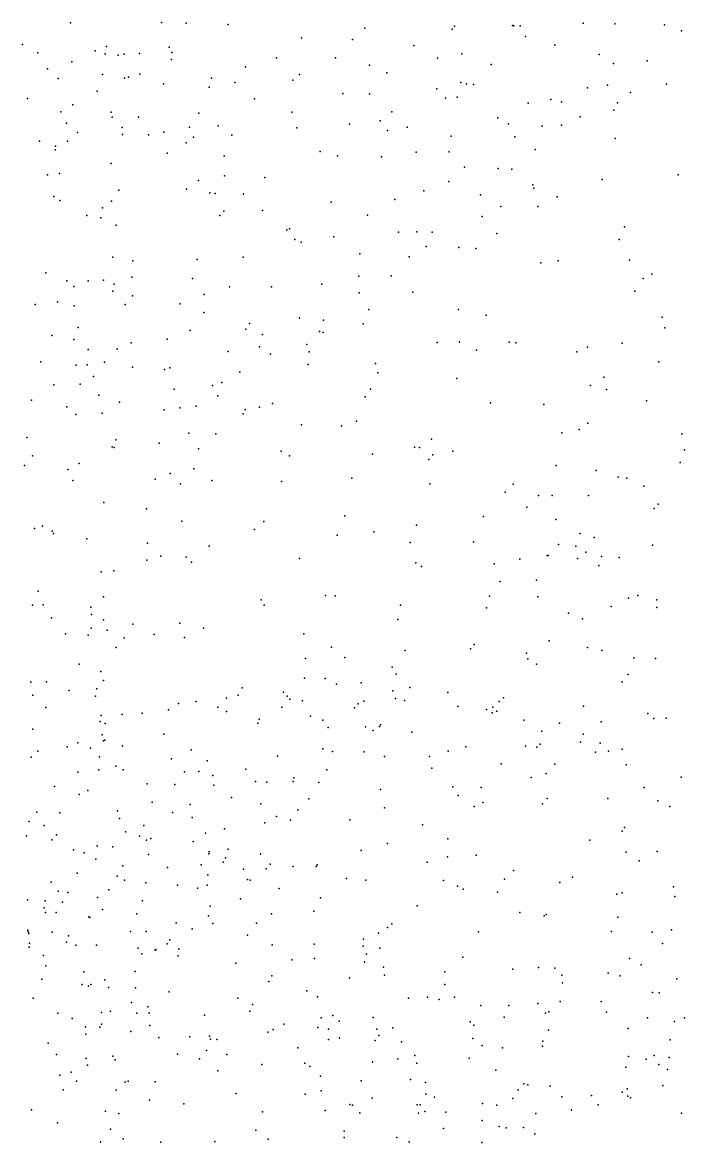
# Model space of a CAD drawing. Header units: metres. Extents: x -23.9 to 23.9, y -28.5 to 28.5.
# Drawn here: x -1.093 to -0.384, y -2.391 to -1.191 of the extents above; entities that cross this region are included whole.
import ezdxf

# ---------------------------------------------------------------- set-up
doc = ezdxf.new("R2010")
doc.units = ezdxf.units.M

msp = doc.modelspace()

# ---------------------------------------------------------------- linework, layer by layer
for p in [(-1.0415, -1.1913, -3.0466), (-0.9439, -1.191, -2.4587), (-0.9178, -1.1919, 24.9095), (-0.8726, -1.1933, -7.0377), (-0.7263, -1.1971, -5.55), (-0.6329, -1.1983, -3.3159), (-0.6304, -1.1951, -7.1188), (-0.5682, -1.1944, -2.3229), (-0.5669, -1.1948, -1.2172), (-0.5599, -1.1946, -7.1143), (-0.4924, -1.1919, -6.1089), (-0.4585, -1.1927, -1.7754), (-0.4054, -1.1935, -2.3642), (-0.7941, -1.2077, 4.0471), (-0.7394, -1.2092, -2.131), (-0.5544, -1.206, -3.3191), (-0.3872, -1.2002, -3.266), (-1.093, -1.2147, -6.4403), (-1.0766, -1.2236, -6.8571), (-1.015, -1.2216, 25.6415), (-1.0029, -1.2167, -6.9558), (-0.9359, -1.2176, 25.5275), (-0.9331, -1.2233, -3.2267), (-0.674, -1.2158, -5.6436), (-0.5229, -1.2154, -1.907), (-1.0401, -1.2332, -2.5028), (-1.0043, -1.2245, -5.5593), (-0.9904, -1.2262, -3.1724), (-0.9841, -1.2251, -0.3774), (-0.9676, -1.2243, 24.8135), (-0.9334, -1.2309, -7.0397), (-0.8209, -1.2289, -7.1038), (-0.7578, -1.2288, -3.3248), (-0.6486, -1.2293, -2.2883), (-0.6223, -1.2246, -5.7397), (-0.5911, -1.2361, -5.9612), (-0.4752, -1.2255, -3.3247), (-0.46, -1.2349, -1.676), (-0.4239, -1.232, -17.3092), (-1.066, -1.2409, -3.1047), (-1.0071, -1.2469, -2.2126), (-0.9674, -1.2465, -1.0038), (-0.8542, -1.2386, -5.5882), (-0.7963, -1.2468, -1.0596), (-0.7212, -1.2368, 4.5984), (-0.7029, -1.2451, -1.1163), (-1.0547, -1.2511, -0.9943), (-0.9837, -1.2509, -2.3103), (-0.9793, -1.2495, -2.4257), (-0.9418, -1.2569, -5.6299), (-0.8905, -1.2507, -1.0239), (-0.8655, -1.2553, 25.3715), (-0.8034, -1.2529, -5.6456), (-0.6234, -1.2555, -1.1968), (-0.6174, -1.2568, -5.8842), (-0.6101, -1.2574, -1.9848), (-0.4664, -1.2581, -1.6096), (-0.4034, -1.2573, -3.322), (-1.013, -1.2645, -5.6747), (-0.893, -1.2604, -7.0951), (-0.7499, -1.2671, -5.7155), (-0.7213, -1.2677, -5.8078), (-0.6491, -1.2621, -7.1698), (-0.6273, -1.271, -2.1195), (-0.4878, -1.2611, -1.7425), (-0.4419, -1.266, -2.2882), (-1.0877, -1.2725, -6.3303), (-1.039, -1.2793, -5.7605), (-0.8445, -1.2729, -2.1445), (-0.6401, -1.2722, -3.3724), (-0.5513, -1.2777, -6.0162), (-0.5272, -1.2737, -1.3743), (-0.5156, -1.2762, -3.3661), (-0.4559, -1.2773, -6.0803), (-1.052, -1.2867, -5.838), (-0.9978, -1.287, -3.2257), (-0.9968, -1.2927, -5.8848), (-0.9687, -1.2927, -5.9773), (-0.9039, -1.2882, -5.7225), (-0.8045, -1.2871, -5.8124), (-0.6974, -1.2868, -5.903), (-0.584, -1.2932, -1.2831), (-0.4958, -1.292, 4.3395), (-0.4596, -1.2849, -7.1697), (-1.0457, -1.2991, 25.6863), (-0.986, -1.3037, -7.0601), (-0.9141, -1.3032, 24.8737), (-0.8834, -1.3018, -5.9144), (-0.7993, -1.3038, -7.1669), (-0.7428, -1.3002, -2.1787), (-0.7099, -1.2964, -2.0455), (-0.7021, -1.3069, -3.3876), (-0.6809, -1.3034, -2.2443), (-0.5726, -1.2997, -1.8842), (-0.5365, -1.3022, -2.2451), (-0.5157, -1.3012, -1.4555), (-1.0747, -1.3181, -2.1561), (-1.0447, -1.3184, -2.2942), (-1.034, -1.309, 23.6692), (-0.9859, -1.3112, 25.6188), (-0.9578, -1.3113, -6.0644), (-0.9415, -1.3086, -3.2954), (-0.9178, -1.32, -2.2581), (-0.9098, -1.3138, -2.1469), (-0.8688, -1.3119, 24.9884), (-0.6337, -1.3127, -5.9421), (-0.5658, -1.3135, -7.2051), (-0.4582, -1.3152, -3.385), (-1.0581, -1.3276, -6.2321), (-1.0575, -1.3237, -2.4298), (-0.938, -1.3311, -7.1201), (-0.7743, -1.3294, -2.0671), (-0.6714, -1.3301, -2.1134), (-0.6361, -1.3298, -3.4131), (-0.5439, -1.3271, -5.9651), (-0.9979, -1.3423, -2.1349), (-0.8771, -1.3338, -7.1561), (-0.7557, -1.3338, -5.9552), (-0.7083, -1.335, -1.1914), (-1.0662, -1.3543, -3.2245), (-1.0533, -1.353, -7.042), (-0.8767, -1.3552, -6.0481), (-0.6196, -1.3462, 0.7996), (-0.5837, -1.3476, -1.8298), (-0.569, -1.3484, -1.4021), (-0.3909, -1.3543, -3.3852), (-0.9043, -1.3604, 22.9687), (-0.8334, -1.3571, 25.144), (-0.6362, -1.3616, -1.2902), (-0.5464, -1.3649, -1.6469), (-0.472, -1.3592, -6.0145), (-1.0594, -1.3776, -2.3809), (-0.9896, -1.3706, -6.1328), (-0.9173, -1.3697, 25.5326), (-0.8923, -1.3735, -1.1109), (-0.8867, -1.3744, -3.3736), (-0.8561, -1.3751, -2.1516), (-0.6631, -1.3713, -6.0026), (-0.6025, -1.3759, -7.2488), (-0.5452, -1.3687, -3.4332), (-0.5202, -1.378, -2.1971), (-1.0528, -1.3817, 25.7022), (-1.0071, -1.3898, -1.104), (-0.9977, -1.3825, 24.7425), (-0.7623, -1.3836, -2.2011), (-0.6941, -1.3809, -1.9414), (-0.5808, -1.3881, -1.7343), (-0.5411, -1.3883, -21.1605), (-1.0241, -1.3979, -3.2922), (-1.0089, -1.4004, -2.3285), (-0.8815, -1.3978, -2.2472), (-0.8774, -1.3933, 25.4354), (-0.8359, -1.3924, 25.2563), (-0.7236, -1.3976, -1.2489), (-0.6008, -1.3989, -2.1781), (-0.9925, -1.4083, -2.0786), (-0.8099, -1.4132, -6.0174), (-0.8071, -1.4123, -3.4216), (-0.6903, -1.4159, -1.8802), (-0.6708, -1.4152, -1.3468), (-0.6542, -1.4157, -3.4525), (-0.4482, -1.41, -3.4346), (-0.8014, -1.4236, -7.2338), (-0.7946, -1.4266, -1.2311), (-0.7594, -1.4206, -1.9523), (-0.585, -1.4173, -5.9827), (-0.4541, -1.4235, -2.191), (-0.7317, -1.4391, -7.2572), (-0.6605, -1.4312, -7.263), (-0.6257, -1.432, -1.4899), (-0.6073, -1.4332, -1.5897), (-0.9961, -1.4424, -6.106), (-0.9749, -1.4463, -2.0215), (-0.9057, -1.4449, -1.1907), (-0.8567, -1.4426, 25.0274), (-0.6788, -1.442, -1.8011), (-0.5377, -1.4487, -2.1693), (-0.5192, -1.4463, -7.2638), (-0.4429, -1.4457, -5.9928), (-1.0679, -1.4594, -2.3463), (-0.9758, -1.4639, -2.2769), (-0.7327, -1.4628, -1.8427), (-0.698, -1.4625, -5.9743), (-0.4189, -1.4608, -7.248), (-1.0454, -1.4679, -0.086), (-1.0378, -1.4741, -1.9948), (-1.0225, -1.4679, -21.8206), (-1.006, -1.4671, 25.6395), (-0.9947, -1.4713, 24.7654), (-0.9107, -1.4653, -2.145), (-0.8711, -1.4743, -6.0174), (-0.8262, -1.4742, -1.2791), (-0.7722, -1.4713, -2.1418), (-0.4283, -1.4653, 12.9559), (-0.9961, -1.4789, -7.1533), (-0.975, -1.4838, -3.3643), (-0.8982, -1.4825, 25.4642), (-0.7325, -1.4806, -1.3981), (-0.675, -1.48, -1.6135), (-0.4371, -1.4791, -3.4553), (-1.0794, -1.4932, -7.0956), (-1.0555, -1.4903, -6.1285), (-1.0375, -1.4948, -3.325), (-0.9828, -1.4933, -1.2408), (-0.9242, -1.4925, -7.2091), (-0.7222, -1.4987, -1.4846), (-0.626, -1.4986, -2.147), (-0.8986, -1.5017, -1.2761), (-0.7964, -1.5076, -1.38), (-0.7707, -1.5101, -1.785), (-0.5965, -1.5045, -7.2931), (-0.4079, -1.5069, 13.2558), (-1.0333, -1.5179, -1.931), (-0.9132, -1.5209, -2.2098), (-0.8537, -1.5195, 25.2864), (-0.8497, -1.5135, 25.1306), (-0.7747, -1.5222, -5.9654), (-0.7711, -1.5233, -3.4742), (-0.7281, -1.5138, -1.5614), (-0.4049, -1.5181, 12.7487), (-1.0614, -1.5265, 25.6882), (-1.0381, -1.5306, 19.4722), (-0.9766, -1.5342, -6.0575), (-0.9381, -1.5303, 24.8617), (-0.8358, -1.5252, -1.8123), (-0.7885, -1.5359, -1.4927), (-0.6489, -1.534, -3.4918), (-0.6248, -1.5331, -1.0376), (-0.5719, -1.5334, -5.9461), (-0.5647, -1.5342, -3.4914), (-0.4508, -1.5347, -5.9612), (-1.0225, -1.5415, -1.316), (-0.9917, -1.5411, -1.8716), (-0.8725, -1.5437, -1.3999), (-0.8391, -1.5386, -7.2719), (-0.8273, -1.5465, -1.7302), (-0.7859, -1.544, -1.629), (-0.6069, -1.5421, 0.2885), (-0.4994, -1.5438, -7.2907), (-0.488, -1.5389, -2.1493), (-1.0731, -1.5546, -3.3139), (-1.0356, -1.5581, 24.7404), (-1.0237, -1.5578, -7.1759), (-1.005, -1.555, -3.3638), (-0.7869, -1.5576, -2.1598), (-0.7148, -1.5565, -5.9514), (-0.4114, -1.5547, -2.1671), (-1.017, -1.5705, -1.7967), (-0.9752, -1.5603, 25.5617), (-0.9407, -1.5628, -7.2302), (-0.9352, -1.561, -3.4133), (-0.8601, -1.5658, -1.5311), (-0.7124, -1.5666, -7.3121), (-0.4702, -1.571, -3.4848), (-1.0592, -1.5794, -1.4116), (-1.0312, -1.5787, 25.6293), (-0.9305, -1.5838, -1.6891), (-0.8895, -1.5801, -1.6311), (-0.8794, -1.5769, 25.0496), (-0.7201, -1.584, -2.1432), (-0.6279, -1.5724, -2.1339), (-0.4847, -1.58, 13.091), (-1.0831, -1.5958, -1.7004), (-1.0113, -1.5902, -1.7139), (-0.8839, -1.591, -7.5339), (-0.7258, -1.5921, -3.4896), (-0.4674, -1.5844, 12.8363), (-1.0456, -1.603, -1.6344), (-0.9892, -1.5979, -7.5515), (-0.9411, -1.606, -7.6714), (-0.9245, -1.604, -7.3998), (-0.9068, -1.6021, -6.0029), (-0.8543, -1.6056, -7.6377), (-0.8392, -1.6031, -7.4719), (-0.8253, -1.5993, -7.3481), (-0.5919, -1.5987, -7.3318), (-0.5347, -1.6004, -3.4955), (-0.4246, -1.5966, 13.3157), (-1.0359, -1.6111, -2.282), (-1.0077, -1.6097, -0.7833), (-0.8567, -1.6103, -3.4542), (-0.7351, -1.6181, -7.5739), (-0.9149, -1.631, -7.7624), (-0.886, -1.6317, 25.23), (-0.794, -1.6223, -7.6991), (-0.7514, -1.6232, -7.4027), (-0.5155, -1.6306, -5.9415), (-0.4967, -1.6271, -2.1382), (-0.4876, -1.6202, 13.1739), (-0.3868, -1.6319, -2.1668), (-1.0881, -1.6356, -6.1275), (-0.993, -1.6381, -6.0539), (-0.9465, -1.6418, 25.4549), (-0.6548, -1.6374, -2.1297), (-1.0823, -1.6554, -7.1823), (-0.997, -1.6457, -7.7771), (-0.9946, -1.6463, 25.5385), (-0.9046, -1.6479, -2.1908), (-0.8158, -1.6505, -2.1593), (-0.8069, -1.6552, -5.9614), (-0.7181, -1.6535, -7.7329), (-0.673, -1.6462, -7.4438), (-0.6676, -1.6465, -7.6136), (-0.6536, -1.6543, -3.5048), (-0.6322, -1.6505, -7.365), (-0.3839, -1.6488, -3.4666), (-1.0908, -1.6656, 25.649), (-1.0323, -1.6636, 24.8082), (-0.6579, -1.6594, -7.6892), (-0.5215, -1.6657, -7.33), (-0.3887, -1.6626, 12.2665), (-1.0445, -1.67, -3.3531), (-0.9348, -1.6742, -6.0089), (-0.9093, -1.6694, 25.0752), (-0.7403, -1.6791, -7.8252), (-0.4787, -1.6711, 12.7812), (-0.4551, -1.6783, -3.4941), (-0.4458, -1.6791, -7.2964), (-1.039, -1.6817, -7.8525), (-0.9508, -1.6805, 24.9655), (-0.9238, -1.6853, 25.3481), (-0.8903, -1.6816, -7.8738), (-0.8154, -1.683, -3.4751), (-0.6567, -1.6855, -7.7572), (-0.5676, -1.6858, -2.1263), (-0.4275, -1.688, 13.3792), (-0.5759, -1.6942, -7.6502), (-0.5405, -1.6979, -3.5018), (-0.5258, -1.698, 13.0584), (-0.4869, -1.6977, 13.2738), (-1.0059, -1.7055, -2.2564), (-0.9601, -1.7122, -3.4071), (-0.5528, -1.7102, -7.4217), (-0.4163, -1.7118, 12.6484), (-0.4123, -1.7072, -5.9624), (-0.9223, -1.7255, -7.9397), (-0.8345, -1.7257, -7.9255), (-0.7476, -1.7196, -7.8935), (-0.5993, -1.7203, -5.9323), (-0.5219, -1.7234, -7.5917), (-1.0801, -1.7332, 24.8133), (-1.0715, -1.7308, -2.3077), (-1.0612, -1.7362, -3.3331), (-1.0596, -1.7387, -7.9299), (-0.8445, -1.7343, -16.37), (-0.7166, -1.7368, -3.4931), (-0.6711, -1.7296, -7.8631), (-0.4957, -1.7384, -7.3696), (-1.0241, -1.7444, 25.5053), (-0.959, -1.7488, 25.0986), (-0.7561, -1.7404, -5.9501), (-0.6778, -1.7482, -5.942), (-0.6099, -1.7476, -2.1286), (-0.5188, -1.7503, -2.1391), (-0.4808, -1.743, -5.9483), (-0.4183, -1.7512, 13.4999), (-0.9447, -1.763, -6.0279), (-0.9178, -1.764, -2.2042), (-0.893, -1.7522, -3.4396), (-0.531, -1.7623, 12.9524), (-0.5299, -1.7622, -7.7618), (-0.5005, -1.7523, -7.6869), (-0.4896, -1.7587, -16.855), (-0.4727, -1.7631, -7.4423), (-0.4538, -1.7641, -7.5316), (-0.9597, -1.7671, 25.2062), (-0.9121, -1.7692, -8.0004), (-0.7961, -1.7653, -3.4724), (-0.6716, -1.7701, -21.7942), (-0.6657, -1.774, -7.922), (-0.5878, -1.7712, -7.8629), (-0.5603, -1.7662, -3.4963), (-0.4987, -1.7655, 12.8037), (-0.4758, -1.7727, -3.486), (-1.0087, -1.7796, -7.9969), (-0.995, -1.7784, -3.3731), (-0.5815, -1.7901, 13.2894), (-0.5426, -1.7884, 13.0513), (-1.076, -1.8004, 24.8847), (-1.0062, -1.8064, 25.0514), (-0.8374, -1.8095, -8.0297), (-0.7684, -1.8049, -2.1549), (-0.758, -1.8052, -8.0128), (-0.5929, -1.8057, 13.1874), (-0.541, -1.8064, 13.4839), (-0.4441, -1.8079, -7.715), (-0.4338, -1.8049, -7.3898), (-0.4136, -1.8095, 13.6121), (-1.0821, -1.8153, 24.2275), (-1.0709, -1.8149, 25.5124), (-1.0196, -1.8174, -2.2823), (-0.834, -1.8153, -5.9852), (-0.6882, -1.8152, -7.9913), (-0.5959, -1.8183, -5.9437), (-0.5081, -1.824, -7.8555), (-0.4624, -1.8167, 12.6944), (-0.4136, -1.8178, -7.6307), (-1.062, -1.8289, -8.0378), (-1.0189, -1.8253, 25.3327), (-1.006, -1.8311, 25.1527), (-0.9749, -1.8357, -8.0553), (-0.9243, -1.8347, -19.7158), (-0.691, -1.8308, -5.9539), (-0.4932, -1.83, 13.5911), (-1.0467, -1.8459, -6.1162), (-1.0227, -1.8474, 23.7879), (-1.0195, -1.8398, -0.0207), (-1.0023, -1.8422, 23.8836), (-0.9519, -1.8466, -6.0501), (-0.8991, -1.8398, -8.0652), (-0.7917, -1.8459, -18.1847), (-0.984, -1.8505, 23.9829), (-0.9193, -1.8501, -3.4094), (-0.6094, -1.8574, 13.0986), (-0.529, -1.8536, 12.849), (-0.9926, -1.8608, 24.091), (-0.7621, -1.8604, -5.9729), (-0.7479, -1.8714, -8.0615), (-0.683, -1.864, 13.3582), (-0.6133, -1.8621, -2.1503), (-0.5531, -1.8668, -7.9443), (-0.488, -1.8606, -3.4702), (-0.4726, -1.8639, 13.6654), (-0.4382, -1.8716, -5.9831), (-1.0322, -1.8787, 25.4425), (-0.7898, -1.8724, -3.4511), (-0.6969, -1.8817, -20.6598), (-0.5519, -1.873, 12.9348), (-0.5424, -1.8787, -2.1632), (-0.4149, -1.8726, -7.7675), (-1.0089, -1.8865, 25.2215), (-1.0062, -1.896, 24.2077), (-0.7911, -1.8934, -2.1893), (-0.7688, -1.8939, 14.0907), (-0.6928, -1.8893, 13.4767), (-0.4443, -1.8897, -7.8539), (-1.0841, -1.8977, 25.6096), (-1.0671, -1.8974, 23.6314), (-1.0428, -1.9066, 22.2568), (-1.0133, -1.9051, 23.7139), (-0.8577, -1.9039, 15.4414), (-0.7565, -1.8998, 15.3866), (-0.7302, -1.8986, 15.479), (-0.6963, -1.9071, 14.0116), (-0.6781, -1.9036, 14.1015), (-0.4506, -1.8976, -2.1823), (-1.0819, -1.9117, -3.2591), (-1.0149, -1.9129, -3.3156), (-0.907, -1.9186, 15.3616), (-0.8743, -1.9149, -3.4031), (-0.8618, -1.9116, 14.155), (-0.8133, -1.9087, 15.5479), (-0.8096, -1.913, 13.9432), (-0.8065, -1.9159, 19.7388), (-0.7931, -1.9177, -8.1041), (-0.7273, -1.9183, -3.45), (-0.6933, -1.9153, 15.5902), (-0.684, -1.9176, 15.3015), (-0.6375, -1.9088, 15.4252), (-0.5825, -1.9187, 13.6846), (-0.5779, -1.9147, -3.4632), (-1.0679, -1.925, -6.1687), (-0.9646, -1.9312, 14.1174), (-0.9365, -1.9274, 23.9266), (-0.926, -1.9206, 14.0188), (-0.8837, -1.9246, -2.2372), (-0.8743, -1.9294, 15.2781), (-0.8153, -1.9247, 15.6305), (-0.7373, -1.9254, 14.2721), (-0.7333, -1.9211, 13.9036), (-0.6268, -1.9238, 12.9886), (-0.5961, -1.9271, -2.174), (-0.59, -1.9307, 15.3203), (-0.5894, -1.9247, 14.0043), (-0.585, -1.929, 15.5519), (-0.492, -1.9236, 13.7394), (-0.4234, -1.9314, -3.4285), (-1.0096, -1.94, -8.1232), (-1.0086, -1.9335, 25.3012), (-1.0045, -1.942, 15.4598), (-0.986, -1.9324, -2.3042), (-0.8409, -1.9419, 13.8614), (-0.8394, -1.9376, 14.2892), (-0.7845, -1.9343, 15.2346), (-0.7713, -1.9387, 13.2138), (-0.7096, -1.9435, 19.3573), (-0.5562, -1.9385, 14.1766), (-0.5178, -1.9417, 14.0746), (-0.4732, -1.9403, 12.7311), (-0.4167, -1.9368, 13.7841), (-0.4035, -1.9363, 12.629), (-1.0819, -1.9481, -2.3957), (-1.0077, -1.9541, 15.3491), (-0.9417, -1.9535, 14.2808), (-0.7655, -1.9464, -6.0048), (-0.7257, -1.9457, 15.6963), (-0.7173, -1.9496, 13.5777), (-0.7107, -1.9453, 13.6987), (-0.6761, -1.9514, -2.1891), (-0.5369, -1.9503, -8.0063), (-0.4925, -1.9537, 13.881), (-1.045, -1.967, 25.0953), (-1.0338, -1.9627, 15.5474), (-1.0061, -1.9608, 25.4102), (-1.0048, -1.9598, 24.2986), (-0.9857, -1.9659, 15.6418), (-0.6183, -1.9671, 15.1821), (-0.5544, -1.9663, 14.2906), (-0.5423, -1.9673, -2.1946), (-0.5387, -1.9644, 15.6395), (-0.4952, -1.9622, 13.9688), (-0.4743, -1.9633, 15.3923), (-1.0838, -1.9782, 15.4076), (-1.0765, -1.9717, 14.0571), (-1.0202, -1.9684, 14.2443), (-1.0103, -1.9777, 13.8822), (-0.9334, -1.9801, -2.2871), (-0.9122, -1.9704, 13.8055), (-0.82, -1.9771, -6.0383), (-0.7712, -1.9691, 14.395), (-0.7609, -1.972, -2.2066), (-0.7269, -1.9724, 15.1367), (-0.7053, -1.9776, 12.9935), (-0.6572, -1.9775, -6.0018), (-0.637, -1.9719, 13.7674), (-0.4794, -1.9728, 14.2339), (-0.4653, -1.9718, 15.5546), (-0.4507, -1.9696, 14.1172), (-1.0111, -1.9919, 25.4938), (-0.9931, -1.9878, 15.2098), (-0.9851, -1.9918, 23.6537), (-0.895, -1.9822, -6.072), (-0.8538, -1.9909, 13.7227), (-0.7671, -1.9919, 15.8016), (-0.6546, -1.9898, -8.1031), (-0.5803, -1.9852, -3.4465), (-0.5229, -1.9857, 15.2213), (-0.4463, -1.9864, -6.0245), (-1.0338, -1.9942, -3.2586), (-0.9194, -1.9938, 14.4005), (-0.904, -1.9934, 24.0784), (-0.8891, -1.9977, 15.1179), (-0.8024, -2.0004, -3.4333), (-0.5483, -2.0001, 12.8172), (-0.5321, -1.9957, -6.0159), (-0.3875, -1.9997, 15.4665), (-1.0588, -2.0095, 24.4094), (-1.023, -2.014, 15.7269), (-0.9593, -2.0069, -6.1314), (-0.9297, -2.0076, -3.3776), (-0.888, -2.008, 23.964), (-0.8434, -2.0044, 13.3308), (-0.8313, -2.0048, 13.2249), (-0.803, -2.0043, 13.5186), (-0.7754, -2.0052, 13.0575), (-0.7097, -2.0128, -3.4744), (-0.6322, -2.0101, 15.8023), (-0.6018, -2.0106, -2.2104), (-0.4271, -2.0105, -3.3958), (-1.0324, -2.0182, -8.1665), (-0.9541, -2.0264, 24.2703), (-0.8691, -2.0213, -2.2831), (-0.7863, -2.0227, 15.0607), (-0.6262, -2.0193, 15.0885), (-0.5998, -2.0267, 14.4457), (-0.5311, -2.0223, -8.0419), (-0.4661, -2.0225, 15.7144), (-0.4126, -2.0249, 15.1887), (-1.0776, -2.0371, -3.1665), (-1.0531, -2.0379, -6.2436), (-0.9912, -2.0355, 13.7443), (-0.9324, -2.0375, 15.8254), (-0.9135, -2.029, 24.1737), (-0.8376, -2.0282, -3.4917), (-0.7979, -2.0347, 13.6071), (-0.7053, -2.0324, -8.1412), (-0.6092, -2.0312, -3.5147), (-0.536, -2.0282, 15.1219), (-0.3997, -2.0309, 15.6281), (-1.0859, -2.0472, 14.3606), (-1.0696, -2.0514, 24.8284), (-0.989, -2.0438, -2.3797), (-0.9629, -2.0514, 14.4573), (-0.9112, -2.0429, 13.6866), (-0.8333, -2.0485, 13.1185), (-0.821, -2.0417, 21.8122), (-0.8058, -2.0458, -8.1717), (-0.7425, -2.0452, -6.0586), (-0.6644, -2.0506, 12.8791), (-1.0887, -2.0623, 15.7587), (-1.0564, -2.0613, 25.6475), (-0.9827, -2.0581, 25.1127), (-0.9677, -2.0628, 24.822), (-0.8969, -2.0596, 15.031), (-0.8766, -2.0548, 14.4989), (-0.4509, -2.0574, -7.9969), (-0.4484, -2.0536, 15.091), (-1.0615, -2.0669, 24.7225), (-1.0128, -2.073, 15.8281), (-0.996, -2.0741, -8.1976), (-0.96, -2.0671, -3.4334), (-0.9556, -2.0654, 25.2201), (-0.9103, -2.0687, -3.5397), (-0.702, -2.0707, 14.5334), (-0.6376, -2.0655, -6.0575), (-0.4854, -2.0671, -6.0725), (-1.0384, -2.0773, 15.0839), (-1.0268, -2.0807, 25.5707), (-1.0142, -2.0876, -3.3299), (-0.9578, -2.0823, 24.7124), (-0.8933, -2.0819, 25.0081), (-0.8931, -2.0797, 13.2903), (-0.8755, -2.0861, 23.8361), (-0.8725, -2.0769, -8.1905), (-0.8381, -2.0818, 15.9133), (-0.7304, -2.0781, -3.6154), (-0.6378, -2.0851, -2.2655), (-0.6072, -2.0832, 22.2606), (-0.4466, -2.0799, 14.9963), (-0.4134, -2.0794, -3.3958), (-0.9855, -2.0947, -6.2329), (-0.9377, -2.0963, 23.6601), (-0.9017, -2.0935, 23.7471), (-0.8779, -2.0906, -6.1438), (-0.8561, -2.098, 24.7468), (-0.8321, -2.0978, 13.0324), (-0.8276, -2.0927, 24.9013), (-0.803, -2.0954, -6.1139), (-0.7785, -2.0953, -3.6687), (-0.7773, -2.0935, 12.9551), (-0.6595, -2.0907, -3.628), (-0.567, -2.0996, 15.8992), (-0.4327, -2.0893, 15.7947), (-1.0342, -2.1026, -3.4034), (-0.9917, -2.1057, -3.5689), (-0.9836, -2.1101, -2.4406), (-0.8945, -2.1041, 13.1821), (-0.8521, -2.1094, 23.9678), (-0.8491, -2.1101, -3.6872), (-0.7459, -2.1082, -8.1831), (-0.7253, -2.1099, 12.8807), (-0.6419, -2.1104, 15.9357), (-0.5766, -2.1089, -3.6297), (-0.5039, -2.1066, -2.2917), (-1.0621, -2.1122, -8.6179), (-1.0547, -2.1217, -8.2167), (-1.0442, -2.1231, -2.516), (-1.0004, -2.1202, 24.5914), (-0.9608, -2.1129, 13.6107), (-0.9271, -2.1154, -2.3895), (-0.9056, -2.1185, 13.4505), (-0.895, -2.1153, 14.9641), (-0.8181, -2.1187, 25.0586), (-0.627, -2.1162, -3.6885), (-0.621, -2.1197, 14.9606), (-0.5842, -2.1228, -6.0969), (-0.5174, -2.1123, -3.5801), (-0.4508, -2.1236, -8.0264), (-0.3957, -2.117, -2.3323), (-1.0877, -2.1309, -3.4534), (-1.0686, -2.132, -3.297), (-1.0499, -2.1335, 23.491), (-1.0126, -2.1286, 24.4827), (-0.9645, -2.132, 14.5593), (-0.8594, -2.1299, 24.6475), (-0.7737, -2.129, 24.7359), (-0.4563, -2.1251, 14.4981), (-0.3943, -2.1275, 14.5631), (-1.0698, -2.1397, -3.5861), (-1.0683, -2.1446, 14.5166), (-1.057, -2.1445, -3.1036), (-1.0071, -2.1412, 15.9173), (-0.9703, -2.1459, 23.5901), (-0.8918, -2.1379, 24.2173), (-0.8261, -2.146, -6.1655), (-0.781, -2.1433, -3.7715), (-0.6702, -2.1376, 12.8174), (-0.5605, -2.1445, -8.1103), (-0.5344, -2.148, -3.6912), (-0.5321, -2.1467, 14.9128), (-1.0218, -2.1494, -6.3399), (-1.0209, -2.1499, -3.6628), (-0.9285, -2.1558, -6.246), (-0.8938, -2.1483, 13.1078), (-0.8891, -2.1565, 24.566), (-0.8422, -2.1561, 23.8741), (-0.6973, -2.1566, 14.9201), (-0.4553, -2.1495, -6.1405), (-1.0871, -2.1636, -6.7892), (-1.0869, -2.1654, -17.8979), (-1.086, -2.167, -8.3681), (-1.0612, -2.1655, -6.4414), (-1.0437, -2.1695, -2.6157), (-0.9771, -2.1649, -2.5014), (-0.9606, -2.1648, 24.3932), (-0.9113, -2.1621, -8.2174), (-0.8519, -2.1689, -3.7935), (-0.7116, -2.1667, 25.0332), (-0.7019, -2.1605, 24.9449), (-0.6047, -2.1654, -3.7731), (-0.4623, -2.165, -3.6607), (-0.4186, -2.1655, 12.6707), (-0.3979, -2.1631, -7.9772), (-1.0857, -2.1817, 14.996), (-1.0853, -2.1774, -2.9328), (-1.0459, -2.1763, -8.4938), (-1.0358, -2.1796, 25.6025), (-1.0138, -2.1795, 13.5582), (-0.9689, -2.1827, 14.9377), (-0.9379, -2.1782, 13.2474), (-0.9352, -2.174, 24.4955), (-0.9255, -2.1839, 15.9835), (-0.8256, -2.1791, 24.0381), (-0.7804, -2.1785, 14.6341), (-0.7282, -2.1805, 16.0036), (-0.7278, -2.1733, -3.8117), (-0.7101, -2.1827, -6.1657), (-0.4075, -2.1777, -3.602), (-1.0705, -2.1906, -8.8197), (-0.9652, -2.189, -3.779), (-0.9507, -2.185, 13.3764), (-0.9501, -2.1843, 13.4853), (-0.9263, -2.1909, 25.3113), (-0.8044, -2.1954, -3.8414), (-0.7803, -2.1939, 25.2035), (-0.7246, -2.1891, 25.1159), (-0.6213, -2.1923, -8.1542), (-0.443, -2.1938, -6.2002), (-1.0679, -2.2019, -2.8636), (-1.0272, -2.2081, -6.7789), (-0.9722, -2.2078, -2.5847), (-0.8644, -2.199, -2.4547), (-0.7267, -2.1979, 24.6379), (-0.7063, -2.2032, -8.1858), (-0.5679, -2.2054, -6.1855), (-0.5404, -2.2034, -2.3827), (-0.5227, -2.2041, 14.6123), (-0.4303, -2.2006, 23.8343), (-1.0722, -2.2161, 20.0268), (-1.0046, -2.2169, 25.5054), (-0.8291, -2.2185, 23.7052), (-0.8259, -2.2125, -6.2569), (-0.7426, -2.2145, -2.4122), (-0.7052, -2.2117, 14.652), (-0.6408, -2.2083, 24.7991), (-0.5154, -2.2116, 23.7483), (-0.5145, -2.2201, 14.8321), (-0.4658, -2.2097, -2.4073), (-0.453, -2.2124, 23.9621), (-0.3923, -2.2158, 23.7163), (-1.0289, -2.2217, -8.7015), (-1.0223, -2.2235, -6.5946), (-1.0197, -2.2218, -6.6737), (-1.0008, -2.2248, -2.6949), (-0.9719, -2.2252, 25.412), (-0.9359, -2.2297, -6.3817), (-0.7883, -2.2284, 23.8342), (-0.6406, -2.2219, 16.0198), (-0.4181, -2.2302, -3.7386), (-0.411, -2.2305, 14.659), (-1.0816, -2.2365, -8.3094), (-0.9761, -2.2409, -6.4928), (-0.8623, -2.2364, -8.2203), (-0.8465, -2.2432, 24.1533), (-0.7769, -2.2351, 24.5216), (-0.6795, -2.2363, -6.2358), (-0.6591, -2.2352, -3.8847), (-0.6467, -2.2377, 23.7193), (-0.6303, -2.2353, 23.9543), (-0.5409, -2.2421, -8.1108), (-0.5171, -2.2398, 0.0024), (-0.4731, -2.24, 12.68), (-1.0551, -2.2525, 14.9247), (-1.0082, -2.2519, -2.8623), (-0.9986, -2.2503, 16.0001), (-0.9704, -2.2525, -6.7825), (-0.9588, -2.2455, 14.643), (-0.9573, -2.2524, -3.8727), (-0.8981, -2.2546, 13.0135), (-0.8493, -2.2502, -6.3292), (-0.7605, -2.2549, 14.8077), (-0.6021, -2.2442, 25.026), (-0.5721, -2.2443, 24.0259), (-0.5327, -2.2526, 16.0054), (-0.5292, -2.251, 23.5884), (-0.4676, -2.2514, -8.0611), (-1.0398, -2.2582, -2.9706), (-1.0254, -2.2671, -8.4305), (-1.0101, -2.2675, -8.5235), (-1.0084, -2.2642, -8.2605), (-0.9566, -2.2656, -6.5686), (-0.8129, -2.2644, 16.0593), (-0.7766, -2.2678, -8.2142), (-0.7732, -2.2573, 14.6949), (-0.7537, -2.2611, 25.2763), (-0.7173, -2.257, 12.7998), (-0.6135, -2.2619, -6.2589), (-0.6096, -2.2652, 12.7211), (-0.5772, -2.2567, 24.837), (-0.4236, -2.2573, -2.4966), (-0.3946, -2.2615, -6.9131), (-0.3839, -2.2575, -7.977), (-1.025, -2.2749, -8.7781), (-0.9768, -2.272, 13.2981), (-0.9469, -2.2786, 14.8614), (-0.9138, -2.2779, 16.0541), (-0.8926, -2.2769, -6.4378), (-0.8302, -2.2729, 24.4382), (-0.8245, -2.27, -2.5471), (-0.7652, -2.2695, 23.7538), (-0.7536, -2.2787, -0.547), (-0.7135, -2.2695, 23.6679), (-0.7114, -2.2762, 24.0005), (-0.6965, -2.2683, 14.7337), (-0.6108, -2.2794, 25.1334), (-0.5296, -2.2708, 14.6637), (-0.4443, -2.269, -6.307), (-1.0654, -2.2845, -6.8566), (-0.8916, -2.2803, -2.6396), (-0.8849, -2.2807, 14.7899), (-0.798, -2.2897, 23.6608), (-0.7654, -2.2805, -6.3196), (-0.7151, -2.2816, 19.2382), (-0.6871, -2.2833, -8.1882), (-0.6006, -2.2871, -8.1555), (-0.5789, -2.2896, 24.6965), (-0.5362, -2.2878, 14.7838), (-0.5357, -2.2826, -2.4971), (-0.3992, -2.281, 24.1406), (-1.0565, -2.2967, 25.6128), (-1.0247, -2.3009, 23.4849), (-0.996, -2.2984, 13.4704), (-0.9936, -2.3025, -6.8289), (-0.9271, -2.2965, -2.7578), (-0.9035, -2.3013, -6.6036), (-0.896, -2.2923, -3.9343), (-0.8741, -2.2968, -6.7645), (-0.6908, -2.3012, -2.543), (-0.6728, -2.2979, 24.0948), (-0.6146, -2.3008, 24.6001), (-0.444, -2.2987, -6.3779), (-0.4249, -2.3016, -6.8386), (-0.4166, -2.2977, -3.8241), (-0.4004, -2.2999, 23.4788), (-1.0407, -2.3156, -8.3571), (-1.0232, -2.3083, 14.6533), (-0.8837, -2.3141, 23.6239), (-0.8366, -2.3073, 12.9037), (-0.7906, -2.3061, 25.3519), (-0.7851, -2.3095, -6.4197), (-0.7181, -2.3047, 24.4864), (-0.6708, -2.306, -6.3551), (-0.5861, -2.3136, -6.3639), (-0.4468, -2.3104, -2.6022), (-0.4116, -2.3076, -7.0483), (-0.4021, -2.3128, -6.4595), (-1.053, -2.3189, 16.0365), (-1.0352, -2.3252, -8.8293), (-0.9831, -2.3263, -3.9259), (-0.9797, -2.3253, -2.9189), (-0.951, -2.3261, 14.7044), (-0.7738, -2.3201, -3.9717), (-0.7304, -2.3251, 16.1214), (-0.6775, -2.3236, 12.7552), (-0.6613, -2.3266, 23.4911), (-0.5561, -2.3281, 24.2003), (-1.0493, -2.3345, -3.9028), (-0.9926, -2.3349, -8.5771), (-0.864, -2.3385, 24.1964), (-0.7902, -2.3392, 23.5824), (-0.7729, -2.3356, -6.7416), (-0.6609, -2.3391, -2.6403), (-0.5621, -2.3347, -2.6262), (-0.5519, -2.3292, -3.9339), (-0.528, -2.3306, 24.7658), (-0.4506, -2.337, -6.7465), (-0.4454, -2.3336, -2.6767), (-0.4071, -2.3298, -6.5682), (-0.9569, -2.3457, 23.5329), (-0.9202, -2.3495, -6.8151), (-0.7425, -2.3502, -6.5755), (-0.7394, -2.3509, -6.6652), (-0.7184, -2.3435, -6.4927), (-0.6703, -2.3507, -6.7349), (-0.6671, -2.3505, -8.1735), (-0.6516, -2.3424, -3.9731), (-0.6003, -2.3492, 16.1123), (-0.5848, -2.3511, -6.7697), (-0.5677, -2.3439, -6.4562), (-0.5155, -2.3421, 24.9822), (-0.4835, -2.3405, -6.9514), (-0.4764, -2.3508, -6.6645), (-0.4447, -2.3413, -8.0376), (-0.4417, -2.3433, -3.8913), (-1.0834, -2.356, 13.5193), (-1.0042, -2.3573, 16.1315), (-0.9899, -2.36, -8.2538), (-0.8358, -2.358, -8.214), (-0.7687, -2.3566, 19.6539), (-0.7316, -2.3591, 24.1617), (-0.6689, -2.3596, -6.6574), (-0.6619, -2.3577, -6.5616), (-0.6397, -2.3584, 24.2146), (-0.5433, -2.3599, -6.5945), (-0.5051, -2.356, 23.3968), (-0.3872, -2.3596, 15.9784), (-1.0553, -2.3701, -6.8652), (-0.6419, -2.376, -6.8343), (-0.6008, -2.3674, -6.641), (-0.5823, -2.374, -8.1324), (-0.5751, -2.3754, 25.2077), (-0.5565, -2.375, -6.8371), (-0.9986, -2.3767, 13.385), (-0.985, -2.387, 16.2496), (-0.8429, -2.3778, 24.3518), (-0.8298, -2.3876, 16.2473), (-0.7485, -2.379, 12.7967), (-0.7483, -2.3858, -4.0174), (-0.692, -2.3855, 23.4261), (-0.5441, -2.3818, -2.7328), (-1.0093, -2.3903, -8.4207), (-0.9447, -2.3905, -3.9876), (-0.8869, -2.3901, -2.7742), (-0.6789, -2.3904, 16.1833), (-0.601, -2.3911, 24.52)]:
    msp.add_point(p)

doc.saveas('drawing.dxf')
